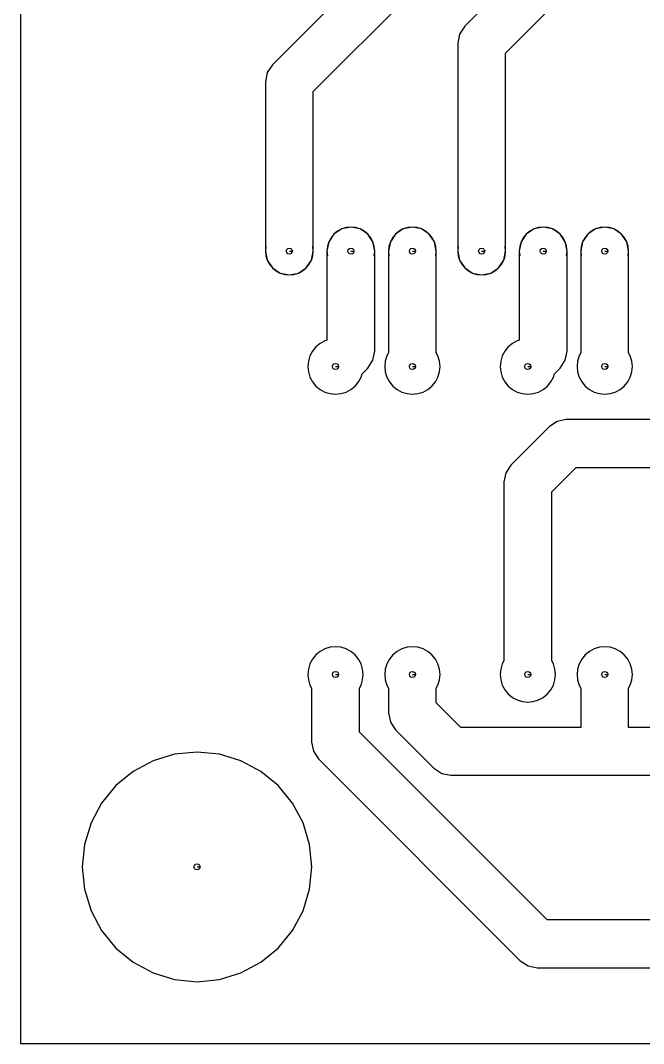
# Model space of a CAD drawing. Extents: x 1.8 to 92.2, y 1.8 to 69.3.
# Drawn here: x 1.79 to 22.36, y 1.79 to 35.55 of the extents above; entities that cross this region are included whole.
import ezdxf

# ---------------------------------------------------------------- set-up
doc = ezdxf.new("R2010")
doc.units = 0
doc.header["$LTSCALE"] = 0.000394
doc.layers.add('PLAN_1', color=7, linetype='CONTINUOUS')

msp = doc.modelspace()

# ---------------------------------------------------------------- linework, layer by layer
at = {"layer": 'PLAN_1', "color": 7}
for p, q in [((1.790001, 69.329971), (1.790001, 1.79)), ((18.261002, 42.236794), (10.110085, 34.08588)), ((11.45694, 33.201199), (19.607857, 41.352112)), ((20.801003, 39.696793), (16.460091, 35.355881)), ((17.806946, 34.471199), (22.147858, 38.812111)), ((16.460091, 35.355881), (16.289062, 35.099922)), ((16.289062, 35.099922), (16.229004, 34.797997)), ((16.229004, 34.797997), (16.229004, 27.939997)), ((17.806946, 27.939997), (17.806946, 34.471199)), ((9.939056, 33.829922), (9.878998, 33.527996)), ((10.110085, 34.08588), (9.939056, 33.829922)), ((9.878998, 33.527996), (9.878998, 27.939997)), ((11.45694, 27.939997), (11.45694, 33.201199)), ((12.699974, 28.728964), (12.398048, 28.668907)), ((12.546051, 28.713804), (12.398048, 28.668907)), ((12.699974, 28.728964), (12.546051, 28.713804)), ((12.853897, 28.713804), (12.699974, 28.728964)), ((13.0019, 28.668907), (12.699974, 28.728964)), ((13.0019, 28.668907), (12.853897, 28.713804)), ((14.731972, 28.728964), (14.430046, 28.668907)), ((14.578049, 28.713804), (14.430046, 28.668907)), ((14.731972, 28.728964), (14.578049, 28.713804)), ((15.033897, 28.668907), (14.731972, 28.728964)), ((14.885895, 28.713804), (14.731972, 28.728964)), ((15.033897, 28.668907), (14.885895, 28.713804)), ((19.049973, 28.728964), (18.748047, 28.668907)), ((18.896049, 28.713804), (18.748047, 28.668907)), ((19.049973, 28.728964), (18.896049, 28.713804)), ((19.203896, 28.713804), (19.049973, 28.728964)), ((19.351898, 28.668907), (19.049973, 28.728964)), ((19.351898, 28.668907), (19.203896, 28.713804)), ((21.08197, 28.728964), (20.780045, 28.668907)), ((20.928047, 28.713804), (20.780045, 28.668907)), ((21.08197, 28.728964), (20.928047, 28.713804)), ((21.383896, 28.668907), (21.08197, 28.728964)), ((21.235893, 28.713804), (21.08197, 28.728964)), ((21.383896, 28.668907), (21.235893, 28.713804)), ((12.14209, 28.497881), (11.971062, 28.241922)), ((12.043968, 28.378323), (11.971062, 28.241922)), ((12.14209, 28.497881), (12.043968, 28.378323)), ((12.398048, 28.668907), (12.14209, 28.497881)), ((12.26165, 28.595999), (12.14209, 28.497881)), ((12.398048, 28.668907), (12.26165, 28.595999)), ((13.138298, 28.595999), (13.0019, 28.668907)), ((13.257858, 28.497881), (13.0019, 28.668907)), ((13.257858, 28.497881), (13.138298, 28.595999)), ((13.35598, 28.378323), (13.257858, 28.497881)), ((13.428886, 28.241922), (13.257858, 28.497881)), ((13.428886, 28.241922), (13.35598, 28.378323)), ((14.174088, 28.497881), (14.003059, 28.241922)), ((14.075966, 28.378323), (14.003059, 28.241922)), ((14.174088, 28.497881), (14.075966, 28.378323)), ((14.430046, 28.668907), (14.174088, 28.497881)), ((14.293648, 28.595999), (14.174088, 28.497881)), ((14.430046, 28.668907), (14.293648, 28.595999)), ((15.289856, 28.497881), (15.033897, 28.668907)), ((15.170296, 28.595999), (15.033897, 28.668907)), ((15.289856, 28.497881), (15.170296, 28.595999)), ((15.460884, 28.241922), (15.289856, 28.497881)), ((15.387978, 28.378323), (15.289856, 28.497881)), ((15.460884, 28.241922), (15.387978, 28.378323)), ((18.492088, 28.497881), (18.32106, 28.241922)), ((18.393967, 28.378323), (18.32106, 28.241922)), ((18.492088, 28.497881), (18.393967, 28.378323)), ((18.748047, 28.668907), (18.492088, 28.497881)), ((18.611649, 28.595999), (18.492088, 28.497881)), ((18.748047, 28.668907), (18.611649, 28.595999)), ((19.488297, 28.595999), (19.351898, 28.668907)), ((19.607857, 28.497881), (19.351898, 28.668907)), ((19.607857, 28.497881), (19.488297, 28.595999)), ((19.705978, 28.378323), (19.607857, 28.497881)), ((19.778885, 28.241922), (19.607857, 28.497881)), ((19.778885, 28.241922), (19.705978, 28.378323)), ((20.524086, 28.497881), (20.353058, 28.241922)), ((20.425964, 28.378323), (20.353058, 28.241922)), ((20.524086, 28.497881), (20.425964, 28.378323)), ((20.780045, 28.668907), (20.524086, 28.497881)), ((20.643646, 28.595999), (20.524086, 28.497881)), ((20.780045, 28.668907), (20.643646, 28.595999)), ((21.639854, 28.497881), (21.383896, 28.668907)), ((21.520294, 28.595999), (21.383896, 28.668907)), ((21.639854, 28.497881), (21.520294, 28.595999)), ((21.810883, 28.241922), (21.639854, 28.497881)), ((21.737976, 28.378323), (21.639854, 28.497881)), ((21.810883, 28.241922), (21.737976, 28.378323)), ((9.894157, 28.093916), (9.878998, 27.939997)), ((10.581367, 27.989996), (10.617969, 28.0266)), ((10.617969, 28.0266), (10.667969, 28.039997)), ((10.667969, 28.039997), (10.717969, 28.0266)), ((10.717969, 28.0266), (10.754571, 27.989996)), ((11.45694, 27.939997), (11.44178, 28.093916)), ((11.971062, 28.241922), (11.911003, 27.939997)), ((11.926163, 28.093916), (11.911003, 27.939997)), ((11.971062, 28.241922), (11.926163, 28.093916)), ((12.613372, 27.989996), (12.649974, 28.0266)), ((12.649974, 28.0266), (12.699974, 28.039997)), ((12.699974, 28.039997), (12.749974, 28.0266)), ((12.749974, 28.0266), (12.786576, 27.989996)), ((13.473785, 28.093916), (13.428886, 28.241922)), ((13.488945, 27.939997), (13.428886, 28.241922)), ((13.488945, 27.939997), (13.473785, 28.093916)), ((14.003059, 28.241922), (13.943001, 27.939997)), ((13.95816, 28.093916), (13.943001, 27.939997)), ((14.003059, 28.241922), (13.95816, 28.093916)), ((14.64537, 27.989996), (14.681972, 28.0266)), ((14.681972, 28.0266), (14.731972, 28.039997)), ((14.731972, 28.039997), (14.781972, 28.0266)), ((14.781972, 28.0266), (14.818574, 27.989996)), ((15.520943, 27.939997), (15.460884, 28.241922)), ((15.505783, 28.093916), (15.460884, 28.241922)), ((15.520943, 27.939997), (15.505783, 28.093916)), ((16.244164, 28.093916), (16.229004, 27.939997)), ((16.931372, 27.989996), (16.967976, 28.0266)), ((16.967976, 28.0266), (17.017975, 28.039997)), ((17.017975, 28.039997), (17.067974, 28.0266)), ((17.067974, 28.0266), (17.104578, 27.989996)), ((17.806946, 27.939997), (17.791786, 28.093916)), ((18.32106, 28.241922), (18.261002, 27.939997)), ((18.276161, 28.093916), (18.261002, 27.939997)), ((18.32106, 28.241922), (18.276161, 28.093916)), ((18.963369, 27.989996), (18.999973, 28.0266)), ((18.999973, 28.0266), (19.049973, 28.039997)), ((19.049973, 28.039997), (19.099972, 28.0266)), ((19.099972, 28.0266), (19.136576, 27.989996)), ((19.823784, 28.093916), (19.778885, 28.241922)), ((19.838943, 27.939997), (19.778885, 28.241922)), ((19.838943, 27.939997), (19.823784, 28.093916)), ((20.353058, 28.241922), (20.292999, 27.939997)), ((20.308159, 28.093916), (20.292999, 27.939997)), ((20.353058, 28.241922), (20.308159, 28.093916)), ((20.995367, 27.989996), (21.031971, 28.0266)), ((21.031971, 28.0266), (21.08197, 28.039997)), ((21.08197, 28.039997), (21.131969, 28.0266)), ((21.131969, 28.0266), (21.168573, 27.989996)), ((21.870941, 27.939997), (21.810883, 28.241922)), ((21.855782, 28.093916), (21.810883, 28.241922)), ((21.870941, 27.939997), (21.855782, 28.093916)), ((9.878998, 27.939997), (9.939056, 27.638071)), ((9.878998, 27.939997), (9.894157, 27.786077)), ((9.894157, 27.786077), (9.939056, 27.638071)), ((10.567968, 27.939997), (10.581367, 27.989996)), ((10.581367, 27.889997), (10.567968, 27.939997)), ((10.617969, 27.853394), (10.581367, 27.889997)), ((10.667969, 27.839996), (10.617969, 27.853394)), ((10.667969, 27.939997), (10.767969, 27.939997)), ((10.717969, 27.853394), (10.667969, 27.839996)), ((10.754571, 27.889997), (10.717969, 27.853394)), ((10.754571, 27.989996), (10.767969, 27.939997)), ((10.767969, 27.939997), (10.754571, 27.889997)), ((11.396881, 27.638071), (11.45694, 27.939997)), ((11.396881, 27.638071), (11.44178, 27.786077)), ((11.44178, 27.786077), (11.45694, 27.939997)), ((11.911003, 27.939997), (11.911003, 24.994692)), ((11.911003, 27.939997), (11.926163, 27.786077)), ((12.599974, 27.939997), (12.613372, 27.989996)), ((12.613372, 27.889997), (12.599974, 27.939997)), ((12.649974, 27.853394), (12.613372, 27.889997)), ((12.699974, 27.839996), (12.649974, 27.853394)), ((12.699974, 27.939997), (12.799974, 27.939997)), ((12.749974, 27.853394), (12.699974, 27.839996)), ((12.786576, 27.889997), (12.749974, 27.853394)), ((12.786576, 27.989996), (12.799974, 27.939997)), ((12.799974, 27.939997), (12.786576, 27.889997)), ((13.473785, 27.786077), (13.488945, 27.939997)), ((13.488945, 24.637999), (13.488945, 27.939997)), ((13.943001, 27.939997), (13.943001, 24.582304)), ((13.943001, 27.939997), (13.95816, 27.786077)), ((14.631971, 27.939997), (14.64537, 27.989996)), ((14.64537, 27.889997), (14.631971, 27.939997)), ((14.681972, 27.853394), (14.64537, 27.889997)), ((14.731972, 27.839996), (14.681972, 27.853394)), ((14.731972, 27.939997), (14.831972, 27.939997)), ((14.781972, 27.853394), (14.731972, 27.839996)), ((14.818574, 27.889997), (14.781972, 27.853394)), ((14.818574, 27.989996), (14.831972, 27.939997)), ((14.831972, 27.939997), (14.818574, 27.889997)), ((15.505783, 27.786077), (15.520943, 27.939997)), ((15.520943, 24.582304), (15.520943, 27.939997)), ((16.229004, 27.939997), (16.289062, 27.638071)), ((16.229004, 27.939997), (16.244164, 27.786077)), ((16.244164, 27.786077), (16.289062, 27.638071)), ((16.917974, 27.939997), (16.931372, 27.989996)), ((16.931372, 27.889997), (16.917974, 27.939997)), ((16.967976, 27.853394), (16.931372, 27.889997)), ((17.017975, 27.839996), (16.967976, 27.853394)), ((17.017975, 27.939997), (17.117975, 27.939997)), ((17.067974, 27.853394), (17.017975, 27.839996)), ((17.104578, 27.889997), (17.067974, 27.853394)), ((17.104578, 27.989996), (17.117975, 27.939997)), ((17.117975, 27.939997), (17.104578, 27.889997)), ((17.746887, 27.638073), (17.806946, 27.939997)), ((17.746887, 27.638071), (17.791786, 27.786077)), ((17.791786, 27.786077), (17.806946, 27.939997)), ((18.261002, 27.939997), (18.261002, 24.994699)), ((18.261002, 27.939997), (18.276161, 27.786077)), ((18.949972, 27.939997), (18.963369, 27.989996)), ((18.963369, 27.889997), (18.949972, 27.939997)), ((18.999973, 27.853394), (18.963369, 27.889997)), ((19.049973, 27.839996), (18.999973, 27.853394)), ((19.049973, 27.939997), (19.149973, 27.939997)), ((19.099972, 27.853394), (19.049973, 27.839996)), ((19.136576, 27.889997), (19.099972, 27.853394)), ((19.136576, 27.989996), (19.149973, 27.939997)), ((19.149973, 27.939997), (19.136576, 27.889997)), ((19.823784, 27.786077), (19.838943, 27.939997)), ((19.838943, 24.637999), (19.838943, 27.939997)), ((20.292999, 27.939997), (20.292999, 24.582304)), ((20.292999, 27.939997), (20.308159, 27.786077)), ((20.98197, 27.939997), (20.995367, 27.989996)), ((20.995367, 27.889997), (20.98197, 27.939997)), ((21.031971, 27.853394), (20.995367, 27.889997)), ((21.08197, 27.839996), (21.031971, 27.853394)), ((21.08197, 27.939997), (21.181971, 27.939997)), ((21.131969, 27.853394), (21.08197, 27.839996)), ((21.168573, 27.889997), (21.131969, 27.853394)), ((21.168573, 27.989996), (21.181971, 27.939997)), ((21.181971, 27.939997), (21.168573, 27.889997)), ((21.855782, 27.786077), (21.870941, 27.939997)), ((21.870941, 24.582304), (21.870941, 27.939997)), ((9.939056, 27.638071), (10.110085, 27.382113)), ((9.939056, 27.638071), (10.011963, 27.501671)), ((10.011963, 27.501671), (10.110085, 27.382113)), ((10.110085, 27.382113), (10.366043, 27.211086)), ((10.110085, 27.382113), (10.229645, 27.283995)), ((10.969894, 27.211086), (11.225853, 27.382113)), ((11.106293, 27.283995), (11.225853, 27.382113)), ((11.225853, 27.382113), (11.396881, 27.638071)), ((11.225853, 27.382113), (11.323975, 27.501669)), ((11.323975, 27.501669), (11.396881, 27.638071)), ((16.289062, 27.638071), (16.460091, 27.382113)), ((16.289062, 27.638071), (16.361969, 27.501671)), ((16.361969, 27.501671), (16.460091, 27.382113)), ((16.460091, 27.382113), (16.716049, 27.211086)), ((16.460091, 27.382113), (16.579651, 27.283995)), ((17.319901, 27.211086), (17.575859, 27.382113)), ((17.456299, 27.283995), (17.575859, 27.382113)), ((17.575859, 27.382113), (17.746887, 27.638073)), ((17.575859, 27.382113), (17.673981, 27.501669)), ((17.673981, 27.501669), (17.746887, 27.638071)), ((10.229645, 27.283995), (10.366043, 27.211086)), ((10.366043, 27.211086), (10.667969, 27.15103)), ((10.366043, 27.211086), (10.514046, 27.166189)), ((10.514046, 27.166189), (10.667969, 27.15103)), ((10.667969, 27.15103), (10.969894, 27.211086)), ((10.667969, 27.15103), (10.821892, 27.166189)), ((10.821892, 27.166189), (10.969894, 27.211086)), ((10.969894, 27.211086), (11.106293, 27.283995)), ((16.579651, 27.283995), (16.716049, 27.211086)), ((16.716049, 27.211086), (17.017975, 27.15103)), ((16.716049, 27.211086), (16.864052, 27.166189)), ((16.864052, 27.166189), (17.017975, 27.15103)), ((17.017975, 27.15103), (17.319901, 27.211086)), ((17.017975, 27.15103), (17.171898, 27.166189)), ((17.171898, 27.166189), (17.319901, 27.211086)), ((17.319901, 27.211086), (17.456299, 27.283995)), ((11.911003, 24.994692), (11.842438, 24.973894)), ((18.261002, 24.994699), (18.192413, 24.973894)), ((11.546104, 24.775888), (11.43251, 24.63747)), ((11.684517, 24.889484), (11.546104, 24.775888)), ((11.842438, 24.973894), (11.684517, 24.889484)), ((17.89608, 24.775888), (17.782486, 24.63747)), ((18.034492, 24.889484), (17.89608, 24.775888)), ((18.192413, 24.973894), (18.034492, 24.889484)), ((11.29612, 24.308199), (11.278564, 24.129997)), ((11.348099, 24.479551), (11.29612, 24.308199)), ((11.43251, 24.63747), (11.348099, 24.479551)), ((13.257874, 24.080126), (13.428886, 24.336075)), ((13.428886, 24.336075), (13.488945, 24.637999)), ((13.836098, 24.308199), (13.818542, 24.129997)), ((13.888077, 24.479551), (13.836098, 24.308199)), ((13.943001, 24.582304), (13.888077, 24.479551)), ((15.575867, 24.479551), (15.520943, 24.582304)), ((15.627846, 24.308199), (15.575867, 24.479551)), ((15.645401, 24.129997), (15.627846, 24.308199)), ((17.646095, 24.308199), (17.62854, 24.129997)), ((17.698074, 24.479551), (17.646095, 24.308199)), ((17.782486, 24.63747), (17.698074, 24.479551)), ((19.607857, 24.080112), (19.778885, 24.336075)), ((19.778885, 24.336075), (19.838943, 24.637999)), ((20.186096, 24.308199), (20.168541, 24.129997)), ((20.238075, 24.479551), (20.186096, 24.308199)), ((20.292999, 24.582304), (20.238075, 24.479551)), ((21.925865, 24.479551), (21.870941, 24.582304)), ((21.977844, 24.308199), (21.925865, 24.479551)), ((21.995399, 24.129997), (21.977844, 24.308199)), ((11.278564, 24.129997), (11.29612, 23.951796)), ((12.091993, 24.129997), (12.105392, 24.179996)), ((12.105392, 24.079998), (12.091993, 24.129997)), ((12.105392, 24.179996), (12.141994, 24.2166)), ((12.141994, 24.043394), (12.105392, 24.079998)), ((12.141994, 24.2166), (12.191994, 24.229998)), ((12.191994, 24.029997), (12.141994, 24.043394)), ((12.191994, 24.229998), (12.241994, 24.2166)), ((12.191994, 24.129997), (12.291994, 24.129997)), ((12.241994, 24.043394), (12.191994, 24.029997)), ((12.241994, 24.2166), (12.278596, 24.179996)), ((12.278596, 24.079998), (12.241994, 24.043394)), ((12.278596, 24.179996), (12.291994, 24.129997)), ((12.291994, 24.129997), (12.278596, 24.079998)), ((13.069717, 23.891962), (13.257874, 24.080126)), ((13.818542, 24.129997), (13.836098, 23.951796)), ((14.631971, 24.129997), (14.64537, 24.179996)), ((14.64537, 24.079998), (14.631971, 24.129997)), ((14.64537, 24.179996), (14.681972, 24.2166)), ((14.681972, 24.043394), (14.64537, 24.079998)), ((14.681972, 24.2166), (14.731972, 24.229998)), ((14.731972, 24.029997), (14.681972, 24.043394)), ((14.731972, 24.229998), (14.781972, 24.2166)), ((14.731972, 24.129997), (14.831972, 24.129997)), ((14.781972, 24.043394), (14.731972, 24.029997)), ((14.781972, 24.2166), (14.818574, 24.179996)), ((14.818574, 24.079998), (14.781972, 24.043394)), ((14.818574, 24.179996), (14.831972, 24.129997)), ((14.831972, 24.129997), (14.818574, 24.079998)), ((15.627846, 23.951796), (15.645401, 24.129997)), ((17.62854, 24.129997), (17.646095, 23.951796)), ((18.441969, 24.129997), (18.455366, 24.179996)), ((18.455366, 24.079998), (18.441969, 24.129997)), ((18.455366, 24.179996), (18.49197, 24.2166)), ((18.49197, 24.043394), (18.455366, 24.079998)), ((18.49197, 24.2166), (18.541969, 24.229998)), ((18.541969, 24.029997), (18.49197, 24.043394)), ((18.541969, 24.229998), (18.591969, 24.2166)), ((18.541969, 24.129997), (18.64197, 24.129997)), ((18.591969, 24.043394), (18.541969, 24.029997)), ((18.591969, 24.2166), (18.628572, 24.179996)), ((18.628572, 24.079998), (18.591969, 24.043394)), ((18.628572, 24.179996), (18.64197, 24.129997)), ((18.64197, 24.129997), (18.628572, 24.079998)), ((19.419685, 23.891945), (19.607857, 24.080112)), ((20.168541, 24.129997), (20.186096, 23.951796)), ((20.98197, 24.129997), (20.995367, 24.179996)), ((20.995367, 24.079998), (20.98197, 24.129997)), ((20.995367, 24.179996), (21.031971, 24.2166)), ((21.031971, 24.043394), (20.995367, 24.079998)), ((21.031971, 24.2166), (21.08197, 24.229998)), ((21.08197, 24.029997), (21.031971, 24.043394)), ((21.08197, 24.229998), (21.131969, 24.2166)), ((21.08197, 24.129997), (21.181971, 24.129997)), ((21.131969, 24.043394), (21.08197, 24.029997)), ((21.131969, 24.2166), (21.168573, 24.179996)), ((21.168573, 24.079998), (21.131969, 24.043394)), ((21.168573, 24.179996), (21.181971, 24.129997)), ((21.181971, 24.129997), (21.168573, 24.079998)), ((21.977844, 23.951796), (21.995399, 24.129997)), ((11.29612, 23.951796), (11.348099, 23.780443)), ((11.348099, 23.780443), (11.43251, 23.622524)), ((12.951477, 23.622524), (13.035889, 23.780443)), ((13.035889, 23.780443), (13.069717, 23.891962)), ((13.836098, 23.951796), (13.888077, 23.780443)), ((13.888077, 23.780443), (13.972488, 23.622524)), ((15.491455, 23.622524), (15.575867, 23.780443)), ((15.575867, 23.780443), (15.627846, 23.951796)), ((17.646095, 23.951796), (17.698074, 23.780443)), ((17.698074, 23.780443), (17.782486, 23.622524)), ((19.301453, 23.622524), (19.385864, 23.780443)), ((19.385864, 23.780443), (19.419685, 23.891945)), ((20.186096, 23.951796), (20.238075, 23.780443)), ((20.238075, 23.780443), (20.322487, 23.622524)), ((21.841454, 23.622524), (21.925865, 23.780443)), ((21.925865, 23.780443), (21.977844, 23.951796)), ((11.43251, 23.622524), (11.546104, 23.484106)), ((11.546104, 23.484106), (11.684525, 23.37051)), ((11.684525, 23.37051), (11.842438, 23.2861)), ((12.54155, 23.2861), (12.699471, 23.37051)), ((12.699471, 23.37051), (12.837883, 23.484106)), ((12.837883, 23.484106), (12.951477, 23.622524)), ((13.972488, 23.622524), (14.086082, 23.484106)), ((14.086082, 23.484106), (14.224503, 23.37051)), ((14.224503, 23.37051), (14.382416, 23.2861)), ((15.081528, 23.2861), (15.239449, 23.37051)), ((15.239449, 23.37051), (15.377861, 23.484106)), ((15.377861, 23.484106), (15.491455, 23.622524)), ((17.782486, 23.622524), (17.89608, 23.484106)), ((17.89608, 23.484106), (18.0345, 23.37051)), ((18.0345, 23.37051), (18.192413, 23.2861)), ((18.891525, 23.2861), (19.049446, 23.37051)), ((19.049446, 23.37051), (19.187859, 23.484106)), ((19.187859, 23.484106), (19.301453, 23.622524)), ((20.322487, 23.622524), (20.436081, 23.484106)), ((20.436081, 23.484106), (20.574501, 23.37051)), ((20.574501, 23.37051), (20.732414, 23.2861)), ((21.431526, 23.2861), (21.589447, 23.37051)), ((21.589447, 23.37051), (21.727859, 23.484106)), ((21.727859, 23.484106), (21.841454, 23.622524)), ((11.842438, 23.2861), (12.013794, 23.234121)), ((12.013794, 23.234121), (12.191994, 23.21657)), ((12.191994, 23.21657), (12.370193, 23.234121)), ((12.370193, 23.234121), (12.54155, 23.2861)), ((14.382416, 23.2861), (14.553772, 23.234121)), ((14.553772, 23.234121), (14.731972, 23.21657)), ((14.731972, 23.21657), (14.910172, 23.234121)), ((14.910172, 23.234121), (15.081528, 23.2861)), ((18.192413, 23.2861), (18.36377, 23.234121)), ((18.36377, 23.234121), (18.541969, 23.21657)), ((18.541969, 23.21657), (18.720169, 23.234121)), ((18.720169, 23.234121), (18.891525, 23.2861)), ((20.732414, 23.2861), (20.90377, 23.234121)), ((20.90377, 23.234121), (21.08197, 23.21657)), ((21.08197, 23.21657), (21.26017, 23.234121)), ((21.26017, 23.234121), (21.431526, 23.2861)), ((19.510048, 22.318909), (19.254089, 22.147882)), ((19.811974, 22.378965), (19.510048, 22.318909)), ((41.075169, 22.378965), (19.811974, 22.378965)), ((19.254089, 22.147882), (17.984085, 20.877882)), ((17.812698, 20.620129), (17.752998, 20.319998)), ((17.984085, 20.877882), (17.812698, 20.620129)), ((19.33094, 19.9932), (20.138771, 20.801031)), ((20.138771, 20.801031), (41.40197, 20.801031)), ((17.752998, 20.319998), (17.752998, 14.422305)), ((19.33094, 14.422305), (19.33094, 19.9932)), ((12.013794, 14.865874), (11.842438, 14.813895)), ((12.191994, 14.883426), (12.013794, 14.865874)), ((12.370193, 14.865874), (12.191994, 14.883426)), ((12.54155, 14.813895), (12.370193, 14.865874)), ((14.553772, 14.865874), (14.382416, 14.813895)), ((14.731972, 14.883426), (14.553772, 14.865874)), ((14.910172, 14.865874), (14.731972, 14.883426)), ((15.081528, 14.813895), (14.910172, 14.865874)), ((20.90377, 14.865874), (20.732414, 14.813895)), ((21.08197, 14.883426), (20.90377, 14.865874)), ((21.26017, 14.865874), (21.08197, 14.883426)), ((21.431526, 14.813895), (21.26017, 14.865874)), ((11.546104, 14.615889), (11.43251, 14.477471)), ((11.684517, 14.729486), (11.546104, 14.615889)), ((11.842438, 14.813895), (11.684517, 14.729486)), ((12.699463, 14.729486), (12.54155, 14.813895)), ((12.837883, 14.615889), (12.699463, 14.729486)), ((12.951477, 14.477471), (12.837883, 14.615889)), ((14.086082, 14.615889), (13.972488, 14.477471)), ((14.224495, 14.729486), (14.086082, 14.615889)), ((14.382416, 14.813895), (14.224495, 14.729486)), ((15.239441, 14.729486), (15.081528, 14.813895)), ((15.377861, 14.615889), (15.239441, 14.729486)), ((15.491455, 14.477471), (15.377861, 14.615889)), ((20.436081, 14.615889), (20.322487, 14.477471)), ((20.574493, 14.729486), (20.436081, 14.615889)), ((20.732414, 14.813895), (20.574493, 14.729486)), ((21.589439, 14.729486), (21.431526, 14.813895)), ((21.727859, 14.615889), (21.589439, 14.729486)), ((21.841454, 14.477471), (21.727859, 14.615889)), ((11.348099, 14.319551), (11.29612, 14.148199)), ((11.43251, 14.477471), (11.348099, 14.319551)), ((13.035889, 14.319551), (12.951477, 14.477471)), ((13.087868, 14.148199), (13.035889, 14.319551)), ((13.888077, 14.319551), (13.836098, 14.148199)), ((13.972488, 14.477471), (13.888077, 14.319551)), ((15.575867, 14.319551), (15.491455, 14.477471)), ((15.627846, 14.148199), (15.575867, 14.319551)), ((17.698074, 14.319551), (17.646095, 14.148199)), ((17.752998, 14.422305), (17.698074, 14.319551)), ((19.385864, 14.319551), (19.33094, 14.422305)), ((19.437843, 14.148199), (19.385864, 14.319551)), ((20.238075, 14.319551), (20.186096, 14.148199)), ((20.322487, 14.477471), (20.238075, 14.319551)), ((21.925865, 14.319551), (21.841454, 14.477471)), ((21.977844, 14.148199), (21.925865, 14.319551)), ((11.29612, 14.148199), (11.278564, 13.969998)), ((11.278564, 13.969998), (11.29612, 13.791798)), ((12.091993, 13.969998), (12.105392, 14.019999)), ((12.105392, 13.919998), (12.091993, 13.969998)), ((12.105392, 14.019999), (12.141994, 14.056601)), ((12.141994, 13.883396), (12.105392, 13.919998)), ((12.141994, 14.056601), (12.191994, 14.069999)), ((12.191994, 13.869998), (12.141994, 13.883396)), ((12.191994, 14.069999), (12.241994, 14.056601)), ((12.191994, 13.969998), (12.291994, 13.969998)), ((12.241994, 13.883396), (12.191994, 13.869998)), ((12.241994, 14.056601), (12.278596, 14.019999)), ((12.278596, 13.919998), (12.241994, 13.883396)), ((12.278596, 14.019999), (12.291994, 13.969998)), ((12.291994, 13.969998), (12.278596, 13.919998)), ((13.105423, 13.969998), (13.087868, 14.148199)), ((13.087868, 13.791798), (13.105423, 13.969998)), ((13.836098, 14.148199), (13.818542, 13.969998)), ((13.818542, 13.969998), (13.836098, 13.791798)), ((14.631971, 13.969998), (14.64537, 14.019999)), ((14.64537, 13.919998), (14.631971, 13.969998)), ((14.64537, 14.019999), (14.681972, 14.056601)), ((14.681972, 13.883396), (14.64537, 13.919998)), ((14.681972, 14.056601), (14.731972, 14.069999)), ((14.731972, 13.869998), (14.681972, 13.883396)), ((14.731972, 14.069999), (14.781972, 14.056601)), ((14.731972, 13.969998), (14.831972, 13.969998)), ((14.781972, 13.883396), (14.731972, 13.869998)), ((14.781972, 14.056601), (14.818574, 14.019999)), ((14.818574, 13.919998), (14.781972, 13.883396)), ((14.818574, 14.019999), (14.831972, 13.969998)), ((14.831972, 13.969998), (14.818574, 13.919998)), ((15.645401, 13.969998), (15.627846, 14.148199)), ((15.627846, 13.791798), (15.645401, 13.969998)), ((17.646095, 14.148199), (17.62854, 13.969998)), ((17.62854, 13.969998), (17.646095, 13.791798)), ((18.441969, 13.969998), (18.455366, 14.019999)), ((18.455366, 13.919998), (18.441969, 13.969998)), ((18.455366, 14.019999), (18.49197, 14.056601)), ((18.49197, 13.883396), (18.455366, 13.919998)), ((18.49197, 14.056601), (18.541969, 14.069999)), ((18.541969, 13.869998), (18.49197, 13.883396)), ((18.541969, 14.069999), (18.591969, 14.056601)), ((18.541969, 13.969998), (18.64197, 13.969998)), ((18.591969, 13.883396), (18.541969, 13.869998)), ((18.591969, 14.056601), (18.628572, 14.019999)), ((18.628572, 13.919998), (18.591969, 13.883396)), ((18.628572, 14.019999), (18.64197, 13.969998)), ((18.64197, 13.969998), (18.628572, 13.919998)), ((19.455399, 13.969998), (19.437843, 14.148199)), ((19.437843, 13.791798), (19.455399, 13.969998)), ((20.186096, 14.148199), (20.168541, 13.969998)), ((20.168541, 13.969998), (20.186096, 13.791798)), ((20.98197, 13.969998), (20.995367, 14.019999)), ((20.995367, 13.919998), (20.98197, 13.969998)), ((20.995367, 14.019999), (21.031971, 14.056601)), ((21.031971, 13.883396), (20.995367, 13.919998)), ((21.031971, 14.056601), (21.08197, 14.069999)), ((21.08197, 13.869998), (21.031971, 13.883396)), ((21.08197, 14.069999), (21.131969, 14.056601)), ((21.08197, 13.969998), (21.181971, 13.969998)), ((21.131969, 13.883396), (21.08197, 13.869998)), ((21.131969, 14.056601), (21.168573, 14.019999)), ((21.168573, 13.919998), (21.131969, 13.883396)), ((21.168573, 14.019999), (21.181971, 13.969998)), ((21.181971, 13.969998), (21.168573, 13.919998)), ((21.995399, 13.969998), (21.977844, 14.148199)), ((21.977844, 13.791798), (21.995399, 13.969998)), ((11.29612, 13.791798), (11.348099, 13.620445)), ((11.348099, 13.620445), (11.403023, 13.517692)), ((11.403023, 13.517692), (11.403023, 11.737339)), ((12.980965, 13.517692), (13.035889, 13.620445)), ((12.980965, 12.064223), (12.980965, 13.517692)), ((13.035889, 13.620445), (13.087868, 13.791798)), ((13.836098, 13.791798), (13.888077, 13.620445)), ((13.888077, 13.620445), (13.943001, 13.517692)), ((13.943001, 13.517692), (13.943001, 12.699999)), ((15.520943, 13.517692), (15.575867, 13.620445)), ((15.520943, 13.026795), (15.520943, 13.517692)), ((15.575867, 13.620445), (15.627846, 13.791798)), ((17.646095, 13.791798), (17.698074, 13.620445)), ((17.698074, 13.620445), (17.782486, 13.462525)), ((19.301453, 13.462525), (19.385864, 13.620445)), ((19.385864, 13.620445), (19.437843, 13.791798)), ((20.186096, 13.791798), (20.238075, 13.620445)), ((20.238075, 13.620445), (20.292999, 13.517692)), ((20.292999, 13.517692), (20.292999, 12.218966)), ((21.870941, 13.517692), (21.925865, 13.620445)), ((21.870941, 12.218966), (21.870941, 13.517692)), ((21.925865, 13.620445), (21.977844, 13.791798)), ((17.782486, 13.462525), (17.89608, 13.324107)), ((17.89608, 13.324107), (18.0345, 13.210511)), ((18.0345, 13.210511), (18.192413, 13.126101)), ((18.891525, 13.126101), (19.049446, 13.210511)), ((19.049446, 13.210511), (19.187859, 13.324108)), ((19.187859, 13.324108), (19.301453, 13.462525)), ((16.328773, 12.218966), (15.520943, 13.026795)), ((18.192413, 13.126101), (18.36377, 13.074122)), ((18.36377, 13.074122), (18.541969, 13.056571)), ((18.541969, 13.056571), (18.720169, 13.074122)), ((18.720169, 13.074122), (18.891525, 13.126101)), ((13.943001, 12.699999), (14.003059, 12.398074)), ((14.003059, 12.398074), (14.174088, 12.142115)), ((20.292999, 12.218966), (16.328773, 12.218966)), ((26.642998, 12.218966), (21.870941, 12.218966)), ((19.178566, 5.868967), (12.980965, 12.064223)), ((14.174088, 12.142115), (15.444084, 10.872116)), ((11.403023, 11.737339), (11.463081, 11.435414)), ((6.880829, 11.335908), (6.170097, 11.120309)), ((7.619972, 11.408708), (6.880829, 11.335908)), ((8.359116, 11.335909), (7.619972, 11.408708)), ((9.069847, 11.120309), (8.359116, 11.335909)), ((11.463081, 11.435414), (11.634109, 11.179455)), ((11.634109, 11.179455), (18.294075, 4.52201)), ((6.170097, 11.120309), (5.515076, 10.770195)), ((9.724869, 10.770195), (9.069847, 11.120309)), ((15.444084, 10.872116), (15.700043, 10.701089)), ((5.515076, 10.770195), (4.940948, 10.299021)), ((10.298996, 10.299021), (9.724869, 10.770195)), ((15.700043, 10.701089), (16.001968, 10.641032)), ((16.001968, 10.641032), (21.08197, 10.641032)), ((21.08197, 10.641032), (27.431969, 10.641032)), ((4.940948, 10.299021), (4.46978, 9.724893)), ((10.770164, 9.724893), (10.298996, 10.299021)), ((4.46978, 9.724893), (4.119659, 9.069876)), ((11.120285, 9.069876), (10.770164, 9.724893)), ((4.119659, 9.069876), (3.90406, 8.35914)), ((11.335884, 8.35914), (11.120285, 9.069876)), ((3.90406, 8.35914), (3.831268, 7.62)), ((11.408676, 7.619999), (11.335884, 8.35914)), ((3.831268, 7.62), (3.90406, 6.88086)), ((7.519972, 7.62), (7.53337, 7.67)), ((7.53337, 7.57), (7.519972, 7.62)), ((7.53337, 7.67), (7.569972, 7.706603)), ((7.569972, 7.533397), (7.53337, 7.57)), ((7.569972, 7.706603), (7.619972, 7.72)), ((7.619972, 7.52), (7.569972, 7.533397)), ((7.619972, 7.72), (7.669972, 7.706603)), ((7.619972, 7.62), (7.719972, 7.62)), ((7.669972, 7.533397), (7.619972, 7.52)), ((7.669972, 7.706603), (7.706575, 7.67)), ((7.706575, 7.57), (7.669972, 7.533397)), ((7.706575, 7.67), (7.719972, 7.62)), ((7.719972, 7.62), (7.706575, 7.57)), ((11.335884, 6.88086), (11.408676, 7.619999)), ((3.90406, 6.88086), (4.119659, 6.170125)), ((11.120285, 6.170124), (11.335884, 6.88086)), ((4.119659, 6.170125), (4.46978, 5.515107)), ((10.770164, 5.515107), (11.120285, 6.170124)), ((41.457649, 5.868967), (19.178566, 5.868967)), ((4.46978, 5.515107), (4.940948, 4.940979)), ((10.298996, 4.940979), (10.770164, 5.515107)), ((4.940948, 4.940979), (5.515083, 4.469804)), ((9.724869, 4.469805), (10.298996, 4.940979)), ((5.515083, 4.469804), (6.170097, 4.119691)), ((9.069847, 4.119691), (9.724869, 4.469805)), ((18.294075, 4.52201), (18.549927, 4.351089)), ((6.170097, 4.119691), (6.880829, 3.904091)), ((8.359116, 3.904091), (9.069847, 4.119691)), ((18.549927, 4.351089), (18.851852, 4.291033)), ((18.851852, 4.291033), (41.457649, 4.291033)), ((6.880829, 3.904091), (7.619972, 3.831292)), ((7.619972, 3.831292), (8.359116, 3.904091)), ((1.790001, 1.79), (92.189964, 1.79))]:
    msp.add_line(p, q, dxfattribs=at)

doc.saveas('drawing.dxf')
